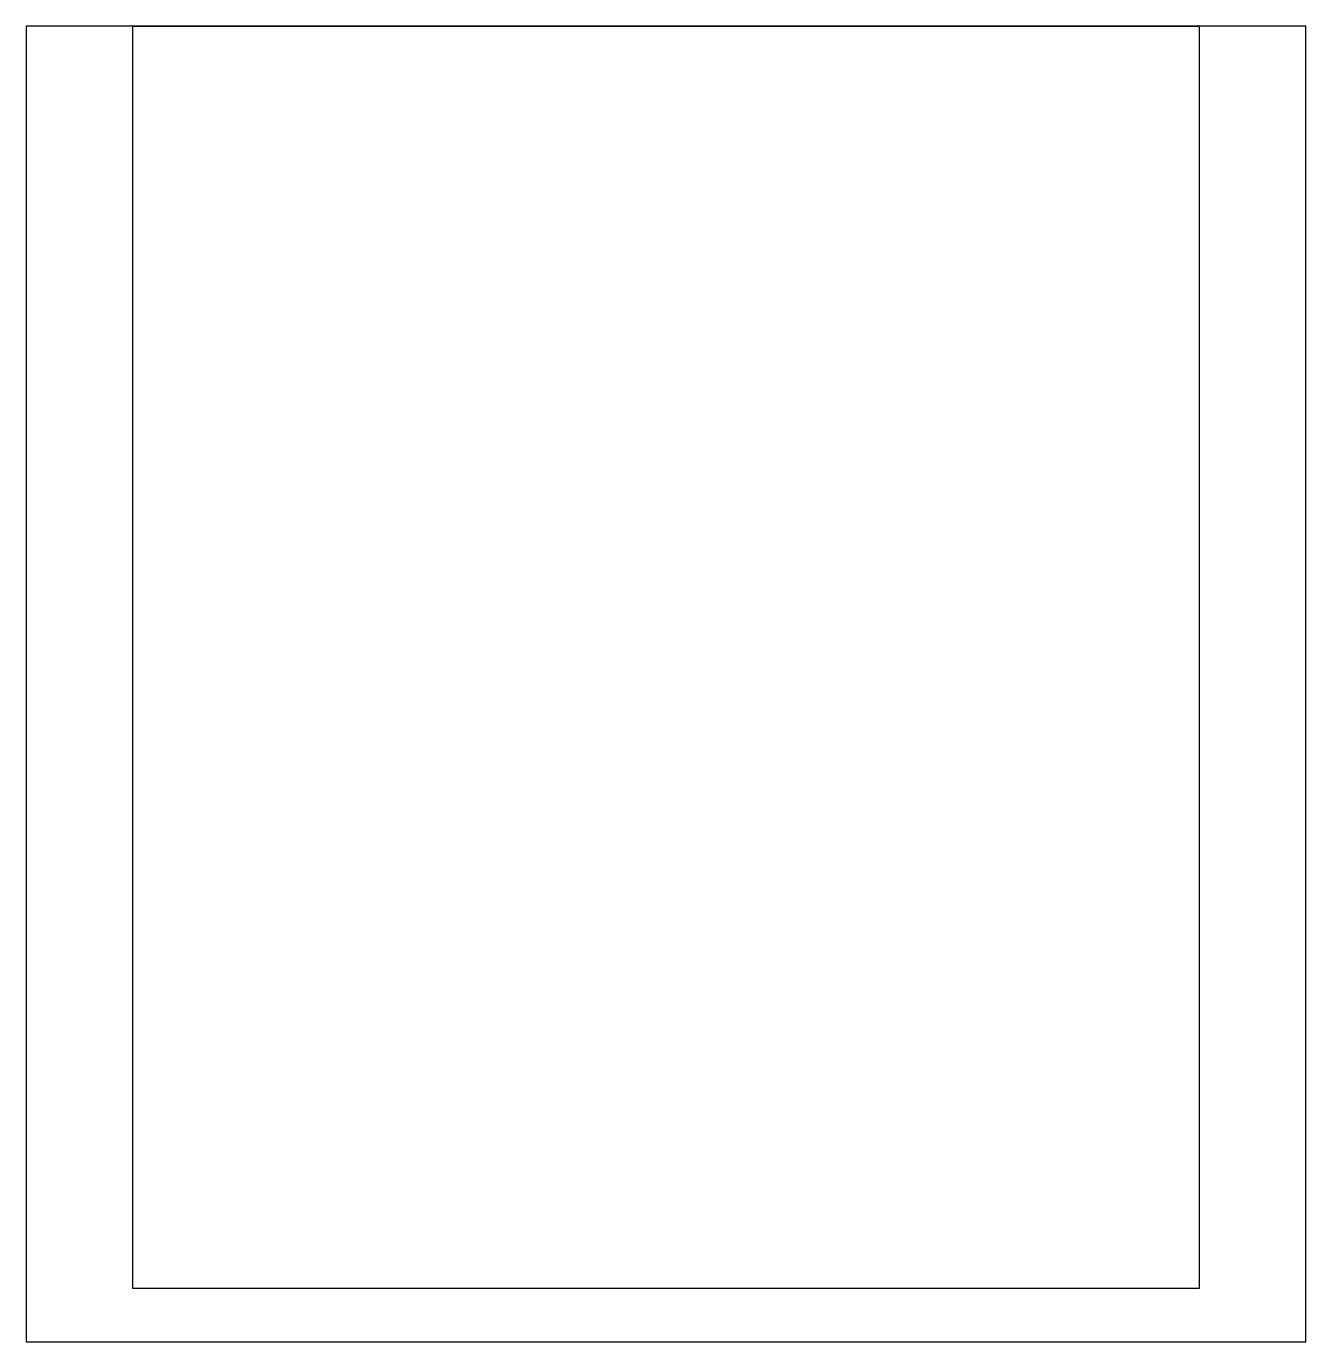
# Model space of a CAD drawing. Header units: millimetres. Extents: x 47.5 to 71.5, y -22.6 to 2.1.
import ezdxf

# ---------------------------------------------------------------- set-up
doc = ezdxf.new("R2010")
doc.units = ezdxf.units.MM
doc.layers.get('0').update_dxf_attribs({"linetype": 'CONTINUOUS'})

msp = doc.modelspace()

# ---------------------------------------------------------------- linework, layer by layer
for points in [[(71.456, -22.589), (71.456, 2.089), (47.456, 2.089), (47.456, -22.589)], [(69.456, -21.589), (49.456, -21.589), (49.456, 2.089), (69.456, 2.089)]]:
    msp.add_lwpolyline(points, close=True)

doc.saveas('drawing.dxf')
